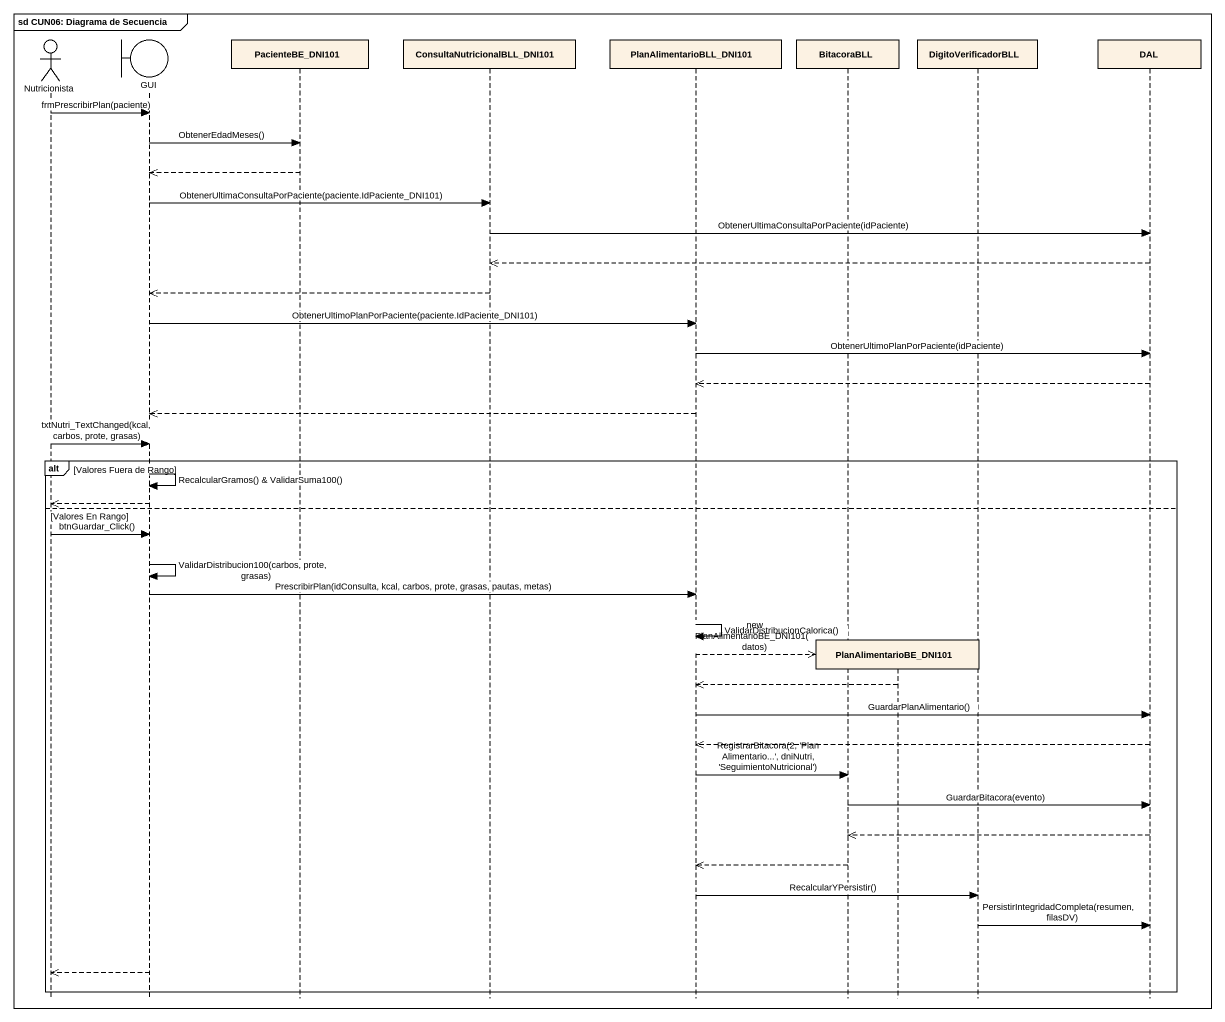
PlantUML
@startuml
mainframe sd CUN06: Diagrama de Secuencia
hide footbox
actor Nutricionista
boundary GUI
participant PacienteBE_DNI101
participant "ConsultaNutricionalBLL_DNI101" as ConsultaNutricionalBLL
participant PlanAlimentarioBLL_DNI101
participant BitacoraBLL
participant PlanAlimentarioBE_DNI101
participant DigitoVerificadorBLL
participant DAL

Nutricionista -> GUI : frmPrescribirPlan(paciente)
GUI -> PacienteBE_DNI101 : ObtenerEdadMeses()
PacienteBE_DNI101 -->> GUI
GUI -> ConsultaNutricionalBLL : ObtenerUltimaConsultaPorPaciente(paciente.IdPaciente_DNI101)
ConsultaNutricionalBLL -> DAL : ObtenerUltimaConsultaPorPaciente(idPaciente)
DAL -->> ConsultaNutricionalBLL
ConsultaNutricionalBLL -->> GUI
GUI -> PlanAlimentarioBLL_DNI101 : ObtenerUltimoPlanPorPaciente(paciente.IdPaciente_DNI101)
PlanAlimentarioBLL_DNI101 -> DAL : ObtenerUltimoPlanPorPaciente(idPaciente)
DAL -->> PlanAlimentarioBLL_DNI101
PlanAlimentarioBLL_DNI101 -->> GUI
Nutricionista -> GUI : txtNutri_TextChanged(kcal, carbos, prote, grasas)
alt Valores Fuera de Rango
  GUI -> GUI : RecalcularGramos() & ValidarSuma100()
  GUI -->> Nutricionista
else Valores En Rango
  Nutricionista -> GUI : btnGuardar_Click()
  GUI -> GUI : ValidarDistribucion100(carbos, prote, grasas)
  GUI -> PlanAlimentarioBLL_DNI101 : PrescribirPlan(idConsulta, kcal, carbos, prote, grasas, pautas, metas)
  PlanAlimentarioBLL_DNI101 -> PlanAlimentarioBLL_DNI101 : ValidarDistribucionCalorica()
  PlanAlimentarioBLL_DNI101 -->> PlanAlimentarioBE_DNI101 ** : new PlanAlimentarioBE_DNI101(datos)
  PlanAlimentarioBE_DNI101 -->> PlanAlimentarioBLL_DNI101
  PlanAlimentarioBLL_DNI101 -> DAL : GuardarPlanAlimentario()
  DAL -->> PlanAlimentarioBLL_DNI101
  PlanAlimentarioBLL_DNI101 -> BitacoraBLL : RegistrarBitacora(2, 'Plan Alimentario...', dniNutri, 'SeguimientoNutricional')
  BitacoraBLL -> DAL : GuardarBitacora(evento)
  DAL -->> BitacoraBLL
  BitacoraBLL -->> PlanAlimentarioBLL_DNI101
  PlanAlimentarioBLL_DNI101 -> DigitoVerificadorBLL : RecalcularYPersistir()
  DigitoVerificadorBLL -> DAL : PersistirIntegridadCompleta(resumen, filasDV)
  GUI -->> Nutricionista
end
@enduml
